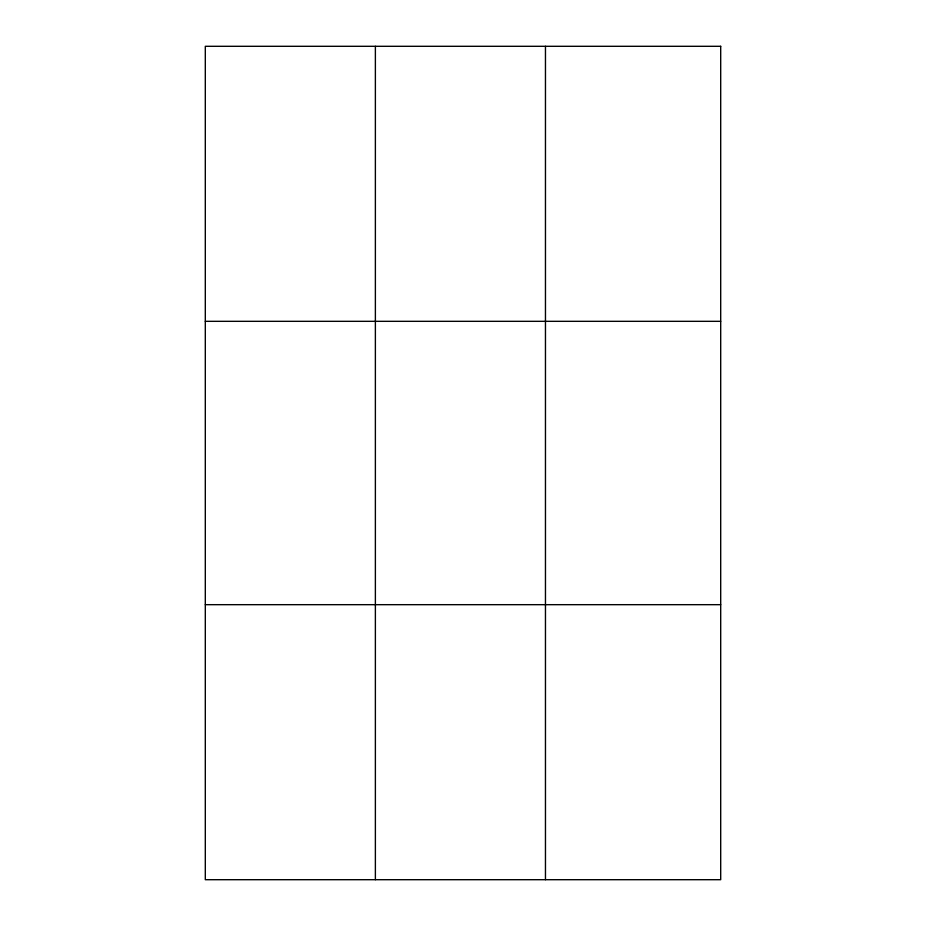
<?xml version="1.0" encoding="UTF-8"?>
<svg xmlns="http://www.w3.org/2000/svg" width="926" height="926" viewBox="0 0 926 926"><rect width="100%" height="100%" fill="white"/><g stroke="black" fill="none" stroke-linecap="round" stroke-linejoin="round"><path stroke-width="1.39" d="M375.377 46.3L375.377 879.7M545.46 46.3L545.46 879.7M205.306 321.322L720.694 321.322M205.306 604.678L720.694 604.678M720.694 46.3L205.306 46.3L205.306 879.7L720.694 879.7L720.694 46.3"/></g></svg>
